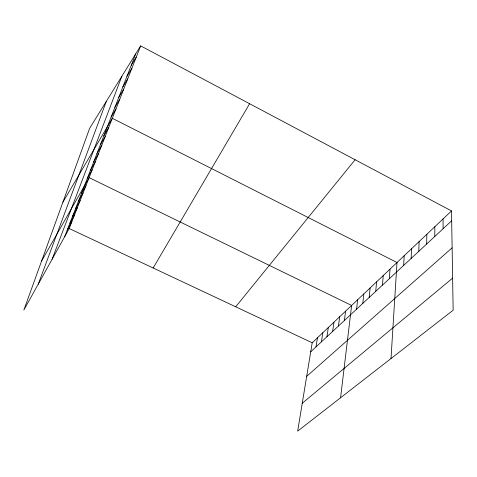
<?xml version="1.0" encoding="UTF-8"?>
<svg xmlns="http://www.w3.org/2000/svg" width="477" height="477" viewBox="0 0 477 477"><rect width="100%" height="100%" fill="white"/><g stroke="black" fill="none" stroke-linecap="round" stroke-linejoin="round"><path stroke-width="0.72" d="M434.768 236.497L434.857 226.7M426.665 244.027L426.867 234.255M418.788 251.349L419.098 241.612M411.12 258.474L411.538 248.767M403.667 265.409L404.174 255.732M391.009 358.543L397.007 262.517L112.322 118.302L62.916 202.165M389.333 278.729L390.025 269.123M382.447 285.133L383.216 275.569M375.733 291.369L376.58 281.847M369.186 297.451L370.11 287.971M362.806 303.384L363.802 293.939M356.581 309.174L357.643 299.771M340.572 397.764L351.632 305.459L89.116 177.641L41.642 260.913M344.406 320.496L345.587 311.177M338.443 326.029L339.684 316.758M332.63 331.437L333.93 322.208M326.96 336.714L328.307 327.532M321.415 341.86L322.81 332.731M316.001 346.892L317.443 337.805M451.516 210.929L312.202 342.772L297.666 431.13L453.15 310.223L451.516 210.929L140.649 45.87L89.676 128.253L23.85 310.038L69.213 228.519L140.649 45.87M38.243 284.179L106.311 101.368M52.071 259.333L121.879 76.207M64.61 236.801L135.665 53.931M67.215 230.087L71.848 221.787M69.886 223.206L74.543 214.888M72.629 216.147L77.31 207.817M75.444 208.908L80.148 200.561M78.335 201.473L83.058 193.119M81.299 193.847L86.045 185.481M87.374 178.201L92.168 169.83M90.493 170.188L95.305 161.81M93.689 161.947L98.524 153.576M96.98 153.487L101.834 145.115M100.361 144.781L105.232 136.428M103.837 135.838L108.726 127.49M153.165 267.991L249.614 103.724M111.093 117.157L116.018 108.845M114.885 107.397L119.822 99.121M118.791 97.35L123.74 89.098M122.816 86.993L127.776 78.783M126.965 76.314L131.938 68.145M131.247 65.295L136.225 57.18M235.692 306.794L355.115 159.741M310.712 351.811L451.677 220.773M306.681 376.341L452.124 247.837M302.251 403.25L452.625 278.139M69.213 228.519L312.202 342.772M443.067 218.925L443.103 228.745"/></g></svg>
